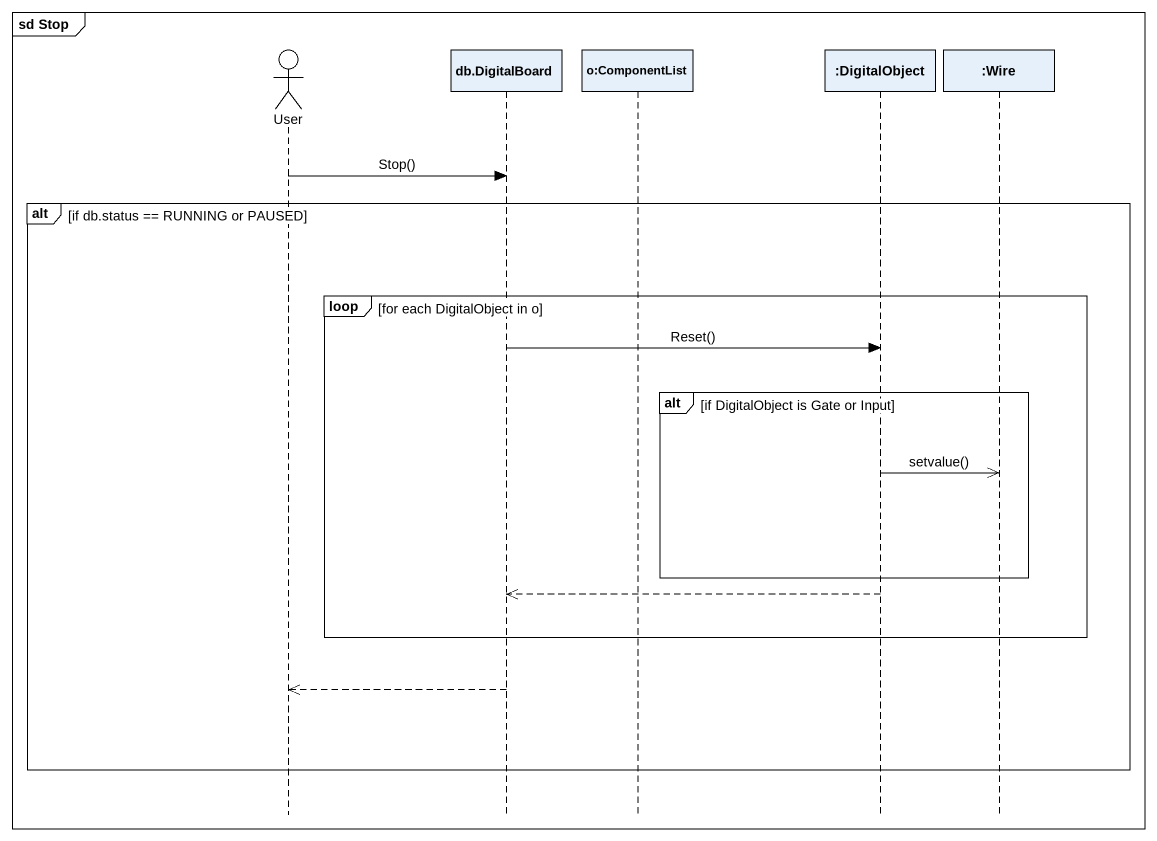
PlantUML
@startuml
mainframe sd Stop
hide footbox
actor User
participant "db.DigitalBoard" as db_DigitalBoard
participant "o:ComponentList" as o_ComponentList
participant ":DigitalObject" as DigitalObject
participant ":Wire" as Wire

User -> db_DigitalBoard : Stop()
alt if db.status == RUNNING or PAUSED
  loop for each DigitalObject in o
    db_DigitalBoard -> DigitalObject : Reset()
    alt if DigitalObject is Gate or Input
      DigitalObject ->> Wire : setvalue()
    end
    DigitalObject -->> db_DigitalBoard
  end
  db_DigitalBoard -->> User
end
@enduml
